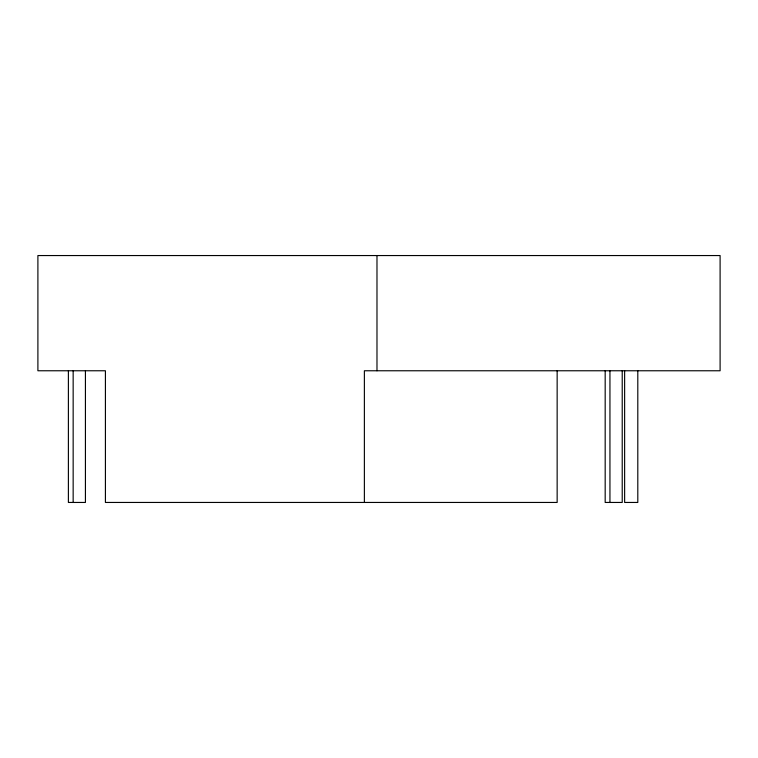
<?xml version="1.0" encoding="UTF-8"?>
<svg xmlns="http://www.w3.org/2000/svg" width="758" height="758" viewBox="0 0 758 758"><rect width="100%" height="100%" fill="white"/><g stroke="black" fill="none" stroke-linecap="round" stroke-linejoin="round"><path stroke-width="1.14" d="M637.8 370.766L637.8 502.45L624.63 502.45L624.63 370.766M622.223 370.766L622.223 502.45L605.178 502.45L605.178 370.766M609.944 370.766L609.944 502.45M557.149 370.766L557.149 502.45L105.419 502.45L105.419 370.766L37.9 370.766L37.9 255.55L720.1 255.55L720.1 370.766L364.38 370.766L364.38 502.45M376.982 255.55L376.982 370.766M85.427 370.766L85.427 502.45L68.391 502.45L68.391 370.766M73.156 370.766L73.156 502.45"/></g></svg>
